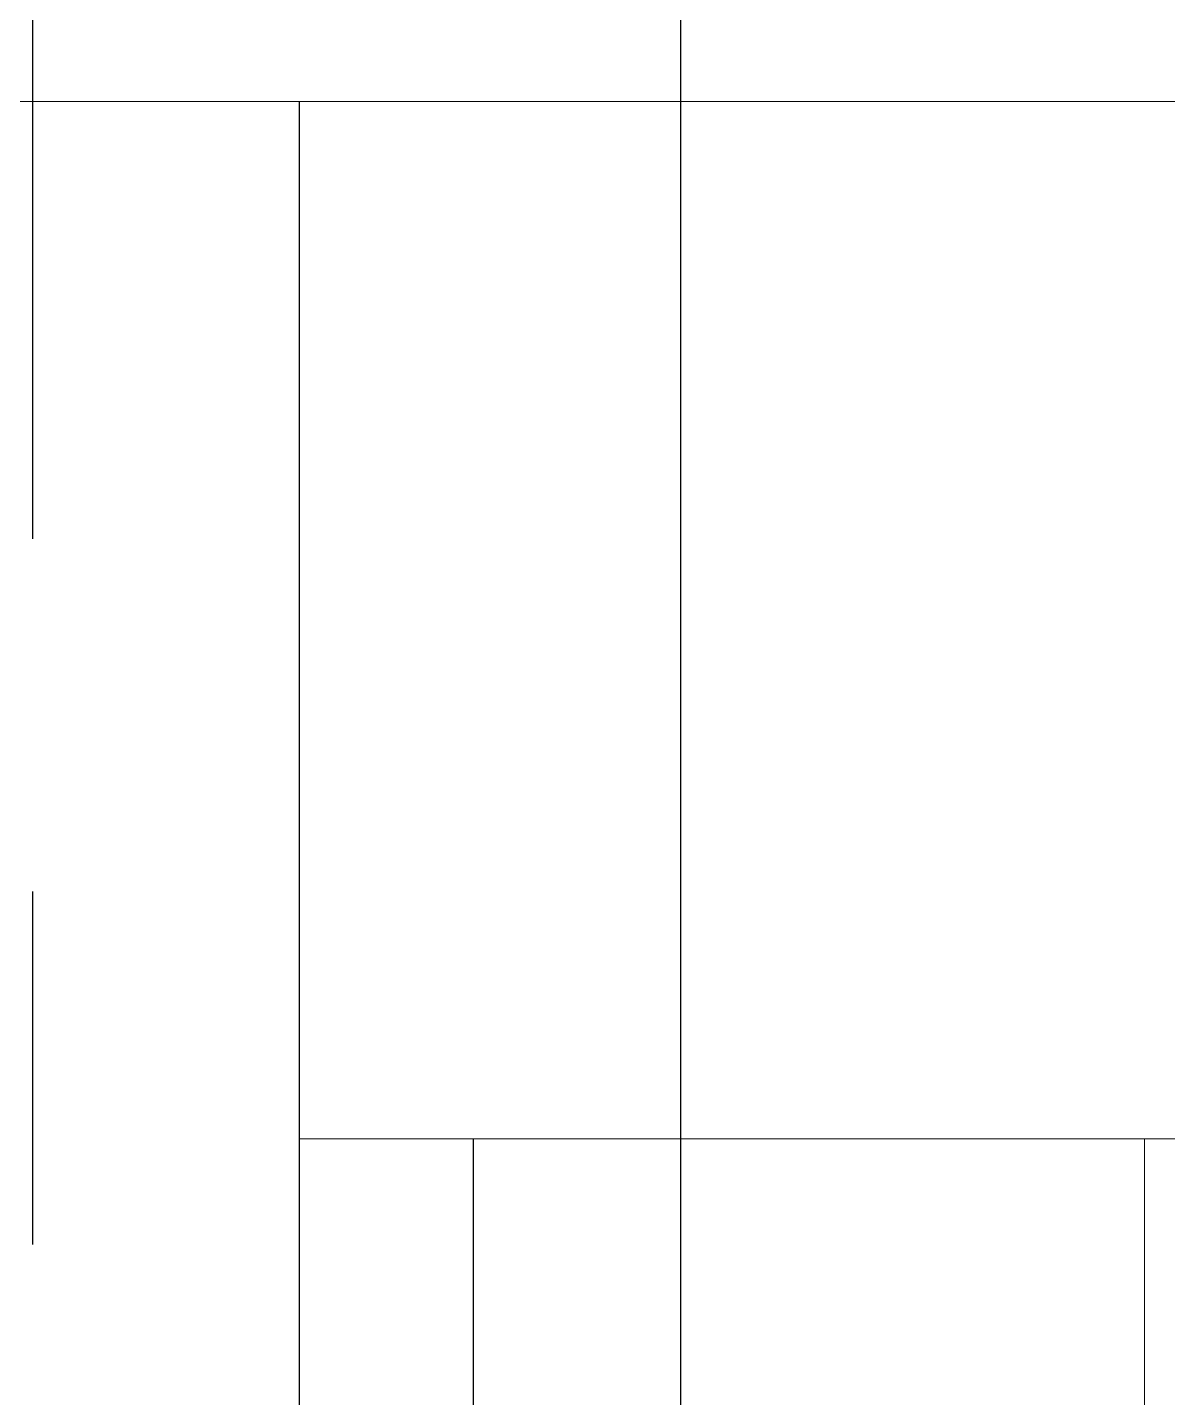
# Model space of a CAD drawing. Header units: millimetres. Extents: x 240 to 1080, y -29 to 565.
# Drawn here: x 375.44 to 383.13, y 191.79 to 201.04 of the extents above; entities that cross this region are included whole.
import ezdxf

# ---------------------------------------------------------------- set-up
doc = ezdxf.new("R2010")
doc.units = ezdxf.units.MM
doc.header["$LTSCALE"] = 0.75
doc.linetypes.add('CENTERX2', pattern=[101.6, 63.5, -12.7, 12.7, -12.7])
doc.layers.add('CENTER', color=1, linetype='CENTERX2')
doc.layers.add('DIM', color=3, linetype='Continuous')
doc.styles.get("Standard").update_dxf_attribs({"font": 'arial.ttf'})
doc.dimstyles.new('사본 ISO-25', dxfattribs={"dimtxt": 7, "dimasz": 7, "dimexe": 2.1, "dimexo": 2.1, "dimgap": 2, "dimtad": 1, "dimtih": 1, "dimtoh": 1, "dimdec": 1, "dimdsep": 46, "dimtxsty": 'Standard', "dimcen": 0, "dimclrd": 3, "dimclre": 3, "dimclrt": 4, "dimazin": 2, "dimtp": 0.1, "dimtm": 0.1, "dimtfac": 0.714286, "dimtdec": 1, "dimtmove": 0, "dimatfit": 3, "dimfxl": 1, "dimarcsym": 0})

msp = doc.modelspace()

# ---------------------------------------------------------------- linework, layer by layer
at = {"color": 7, "linetype": 'Continuous', "lineweight": 18}
for p, q in [((399.7725, 200.5366), (351.1725, 200.5366)), ((377.2725, 193.5366), (402.9725, 193.5366)), ((382.9725, 191.5366), (382.9725, 193.5366))]:
    msp.add_line(p, q, dxfattribs=at)
for p, q in [((377.2725, 135.5621), (377.2725, 200.5366)), ((378.9472, 200.5367), (378.9472, 200.5366)), ((379.4472, 200.5366), (379.4472, 200.5367)), ((378.4472, 191.5366), (378.4472, 193.5366))]:
    msp.add_line(p, q)
at = {"layer": 'CENTER', "ltscale": 0.25}
msp.add_line((375.4725, 178.5365), (375.4725, 371.5367), dxfattribs=at)

# ---------------------------------------------------------------- leaders
at = {"layer": 'DIM'}
msp.add_leader([(379.8418, 231.0589), (379.8418, 115.1026), (405.6381, 115.1026)], dimstyle='사본 ISO-25', override={"dimasz": 4, "dimgap": 2, "dimtad": 0, "dimldrblk": 'Dot'}, dxfattribs=at)

doc.saveas('drawing.dxf')
